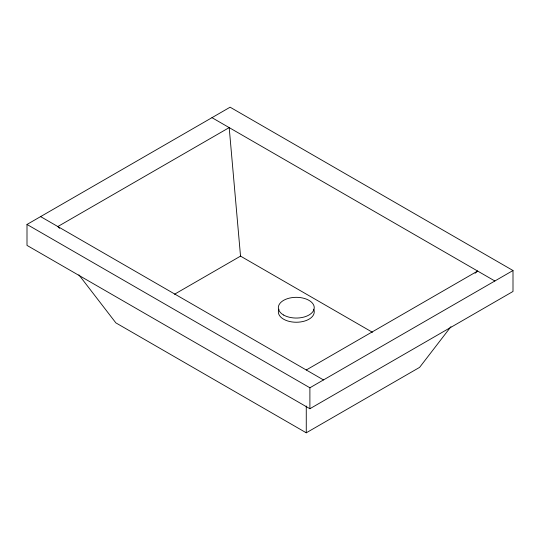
<?xml version="1.0" encoding="UTF-8"?>
<svg xmlns="http://www.w3.org/2000/svg" width="540" height="540" viewBox="0 0 540 540"><rect width="100%" height="100%" fill="white"/><g stroke="black" fill="none" stroke-linecap="round" stroke-linejoin="round"><path stroke-width="0.81" d="M450.934 326.673L419.607 367.369L306.268 432.803L115.857 322.873L78.88 274.84M475.085 273.24L477.637 271.046L306.268 369.988M27 224.458L230.107 107.197L513 270.52L513 291.465L309.893 408.726L27 245.396L27 224.458L309.893 387.781L513 270.52M174.521 294.239L240.53 256.129L372.452 332.289M211.97 117.666L494.863 280.996M40.601 216.601L323.494 379.931M59.596 228.346L57.827 226.55L229.196 127.609L240.53 256.129M309.893 387.781L309.893 408.726M306.268 405.999L306.268 432.803M313.632 309.197A17.955 10.361 0 0 1 296.298 322.245A17.955 10.361 0 0 1 278.957 309.197M283.601 315.023A17.955 10.361 0 0 0 313.632 310.372A17.955 10.361 0 0 0 291.647 297.682A17.955 10.361 0 0 0 283.601 315.023"/></g></svg>
